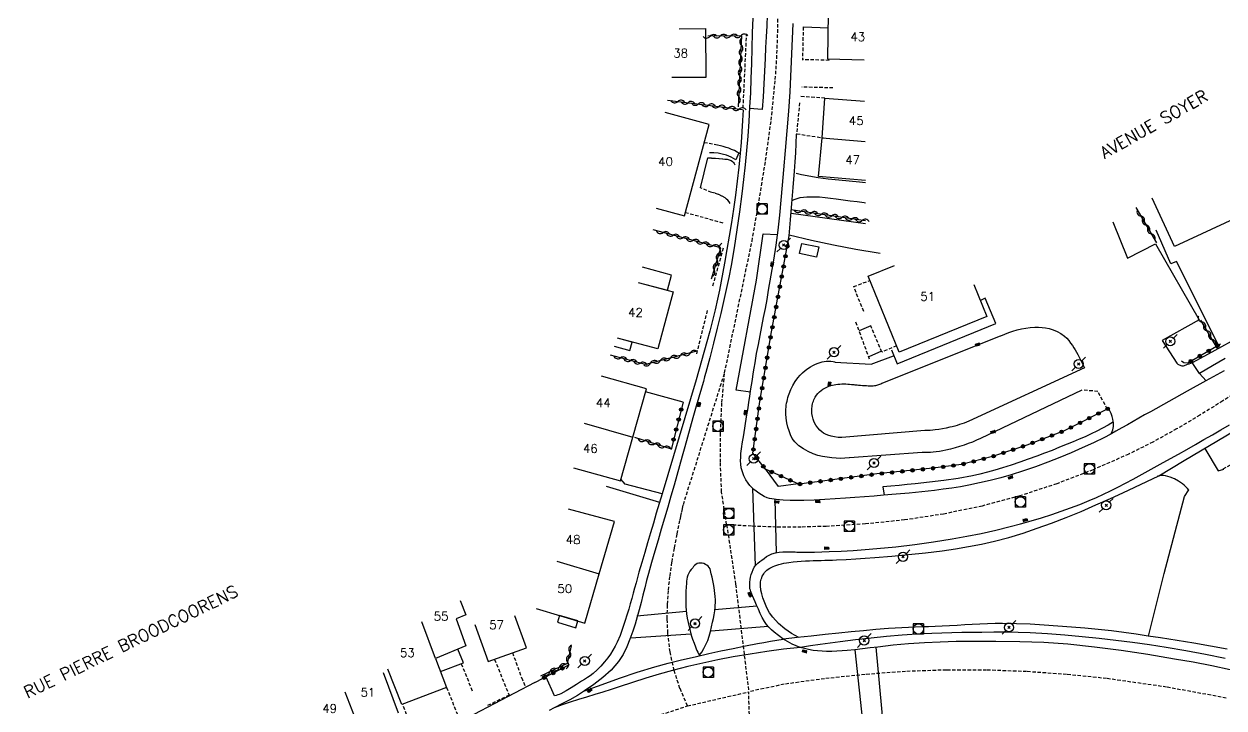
# Model space of a CAD drawing. Header units: millimetres. Extents: x 157999 to 159002, y 156999 to 158001.
# Drawn here: x 158180.8 to 158355.3, y 157453.1 to 157552.7 of the extents above; entities that cross this region are included whole.
import ezdxf
from ezdxf.enums import TextEntityAlignment as Align

# ---------------------------------------------------------------- set-up
doc = ezdxf.new("R2010")
doc.units = ezdxf.units.MM
doc.linetypes.add('DASHED', pattern=[0.75, 0.5, -0.25])
doc.layers.get('0').update_dxf_attribs({"linetype": 'CONTINUOUS'})
for name, color, linetype in [('W0001', 6, 'DASHED'), ('W0006', 2, 'CONTINUOUS'), ('W0008', 7, 'CONTINUOUS'), ('W0014', 7, 'CONTINUOUS'), ('W0015', 2, 'CONTINUOUS'), ('W0017', 7, 'CONTINUOUS'), ('W0020', 2, 'CONTINUOUS'), ('W0051', 7, 'CONTINUOUS'), ('W0101', 7, 'CONTINUOUS'), ('W0104', 1, 'CONTINUOUS'), ('W0105', 7, 'CONTINUOUS'), ('W0112', 1, 'DASHED'), ('W0310', 3, 'CONTINUOUS'), ('W0323', 7, 'CONTINUOUS'), ('W0333', 7, 'CONTINUOUS'), ('W0401', 7, 'CONTINUOUS'), ('W0420', 7, 'CONTINUOUS'), ('W0473', 7, 'CONTINUOUS'), ('W0989', 7, 'CONTINUOUS'), ('W0991', 7, 'CONTINUOUS'), ('W1102', 7, 'CONTINUOUS')]:
    doc.layers.add(name, color=color, linetype=linetype)
doc.styles.get("Standard").update_dxf_attribs({"font": 'romans.shx', "width": 0.85})

# ---------------------------------------------------------------- blocks, each defined once
blk = doc.blocks.new('T420')
for p, q in [((0.75, 0.75), (-0.75, 0.75)), ((-0.75, 0.75), (-0.75, -0.75)), ((0.75, 0.75), (0.75, -0.75)), ((0.75, -0.75), (-0.75, -0.75))]:
    blk.add_line(p, q)
blk.add_ellipse((0, 0), major_axis=(-0.53, 0.53), ratio=1, start_param=3.926991, end_param=10.210176)
blk = doc.blocks.new('T401')
for p, q in [((-0.3, 0.3), (0, 0.3)), ((-0.3, -0.25), (-0.3, 0.3)), ((-0.3, 0.15), (0, 0.15)), ((-0.3, 0), (0, 0)), ((0, 0.3), (0, -0.25)), ((-0.3, -0.15), (0, -0.15)), ((-0.3, -0.25), (-0.3, -0.3)), ((-0.3, -0.3), (0, -0.3)), ((0, -0.3), (0, -0.25))]:
    blk.add_line(p, q)
blk = doc.blocks.new('T473')
for p, q in [((-0.166667, 0.166667), (0.166667, -0.166667)), ((-0.166667, -0.166667), (0.166667, 0.166667)), ((0.500001, 0.500001), (1.000002, 1.000002)), ((-1.000002, -1.000002), (-0.500001, -0.500001))]:
    blk.add_line(p, q)
blk.add_ellipse((0, 0), major_axis=(0.471405, 0.471405), ratio=1, start_param=5.4977871438, end_param=11.780972451)
blk = doc.blocks.new('t310o')
at = {"color": 0, "linetype": 'Continuous'}
for centre, start, end in [((-0.5, 0.38), 216.8699, 323.1304), ((0.5, -0.37), 36.8699, 143.1303)]:
    blk.add_arc(centre, 0.625, start, end, dxfattribs=at)
blk = doc.blocks.new('t323o')
at = {"color": 0, "linetype": 'Continuous'}
for radius in [0.25, 0.15]:
    blk.add_circle((0, 0), radius, dxfattribs=at)

msp = doc.modelspace()

# ---------------------------------------------------------------- linework, layer by layer
at = {"layer": 'W0001'}
for points in [[(158282.69, 157501.92), (158286.68, 157521.1), (158287.7, 157526.95), (158288.65, 157532.82), (158289.47, 157538.71), (158290.07, 157544.63), (158290.23, 157546.9), (158290.34, 157549.17), (158290.42, 157551.44), (158290.46, 157553.72)], [(158276.21, 157480.52), (158276.33, 157481.08), (158276.45, 157481.64), (158276.57, 157482.2), (158276.69, 157482.76), (158282.69, 157501.92)], [(158282.99, 157479.83), (158282.25, 157484.6), (158282.08, 157488.93), (158282.09, 157493.27), (158282.3, 157497.6), (158282.69, 157501.92)], [(158358.46, 157499.96), (158355.16, 157497.85), (158351.83, 157495.77), (158348.45, 157493.76), (158345, 157491.85), (158341.47, 157490.1), (158336.29, 157487.82), (158331.01, 157485.79), (158325.63, 157484.02), (158320.16, 157482.55), (158314.55, 157481.38), (158308.88, 157480.52), (158303.18, 157479.94), (158297.47, 157479.59), (158293.85, 157479.49), (158290.22, 157479.49), (158286.6, 157479.61), (158282.99, 157479.83)], [(158277.29, 157453.45), (158276.2, 157455.99), (158275.35, 157458.62), (158274.76, 157461.32), (158274.43, 157464.07), (158274.35, 157466.15), (158274.38, 157468.23), (158274.52, 157470.31), (158274.75, 157472.38), (158275.05, 157474.43), (158275.41, 157476.47), (158275.8, 157478.5), (158276.21, 157480.52)], [(158282.99, 157479.83), (158284.29, 157471.16), (158286.2, 157455.51)], [(158355.66, 157454.6), (158346.99, 157456.19), (158338.26, 157457.44), (158332.45, 157458.03), (158326.63, 157458.45), (158320.79, 157458.67), (158314.95, 157458.68), (158309.03, 157458.47), (158303.12, 157458.03), (158297.23, 157457.41), (158291.36, 157456.61), (158286.2, 157455.51)], [(158277.29, 157453.45), (158286.2, 157455.51)], [(158302.71, 157394.75), (158300.68, 157398.05), (158298.76, 157401.42), (158296.98, 157404.86), (158295.37, 157408.39), (158293.07, 157414.47), (158291.19, 157420.67), (158289.65, 157426.97), (158288.35, 157433.31), (158287.44, 157438.82), (158286.78, 157444.36), (158286.36, 157449.93), (158286.2, 157455.51)], [(158264.16, 157449.15), (158277.29, 157453.45)]]:
    msp.add_lwpolyline(points, dxfattribs=at)
at = {"layer": 'W0006'}
for points in [[(158289.05, 157569.21), (158288.99, 157567.57), (158288.94, 157565.94), (158288.9, 157564.3), (158288.87, 157562.66), (158288.86, 157561.58), (158288.87, 157560.5), (158288.87, 157559.42), (158288.88, 157558.34), (158288.89, 157557.26), (158288.9, 157556.18), (158288.89, 157555.09), (158288.87, 157554.01), (158288.82, 157552.43), (158288.75, 157550.85), (158288.66, 157549.27), (158288.58, 157547.69), (158288.48, 157545.83), (158288.39, 157543.98), (158288.29, 157542.12), (158288.18, 157540.26)], [(158288.18, 157540.26), (158286.33, 157540.42)], [(158286.47, 157499.14), (158284.38, 157499.4), (158287.32, 157515.41), (158288.31, 157522.18), (158290.39, 157522.05)]]:
    msp.add_lwpolyline(points, dxfattribs=at)
at = {"layer": 'W0008'}
msp.add_lwpolyline([(158355.38, 157502.24), (158352.69, 157500.75), (158350, 157499.26), (158347.32, 157497.77), (158344.63, 157496.28), (158343.79, 157495.81), (158342.96, 157495.33), (158342.13, 157494.86), (158341.3, 157494.38), (158340.46, 157493.91), (158339.62, 157493.44), (158338.78, 157492.98), (158337.93, 157492.54), (158336.33, 157491.76), (158334.72, 157491), (158333.1, 157490.28), (158331.46, 157489.59), (158329.71, 157488.91), (158327.94, 157488.27), (158326.16, 157487.66), (158324.37, 157487.1), (158322.85, 157486.67), (158321.32, 157486.28), (158319.78, 157485.92), (158318.24, 157485.59), (158316.99, 157485.36), (158315.73, 157485.16), (158314.47, 157484.99), (158313.21, 157484.83), (158311.37, 157484.61), (158309.52, 157484.42), (158307.67, 157484.26), (158305.82, 157484.12)], dxfattribs=at)
at = {"layer": 'W0014'}
for points in [[(158286.78, 157553.61), (158286.72, 157551.4), (158286.67, 157549.18), (158286.61, 157546.97), (158286.53, 157544.76), (158286.44, 157542.67), (158286.33, 157540.58), (158286.2, 157538.49), (158286.05, 157536.4), (158285.87, 157534.29), (158285.67, 157532.19), (158285.45, 157530.08), (158285.2, 157527.98), (158284.86, 157525.36), (158284.49, 157522.75), (158284.08, 157520.14), (158283.63, 157517.54), (158283.29, 157515.79), (158282.92, 157514.05), (158282.53, 157512.31), (158282.12, 157510.58), (158281.61, 157508.42), (158281.09, 157506.27), (158280.54, 157504.13), (158279.98, 157501.99), (158279.79, 157501.33), (158279.61, 157500.68), (158279.42, 157500.02), (158279.22, 157499.37), (158279.03, 157498.72), (158278.83, 157498.06), (158278.64, 157497.41), (158278.45, 157496.76), (158278.06, 157495.36), (158277.67, 157493.97), (158277.28, 157492.57), (158276.9, 157491.17), (158276.51, 157489.78), (158276.12, 157488.38), (158275.73, 157486.98), (158275.34, 157485.59), (158274.88, 157483.98), (158274.42, 157482.38), (158273.95, 157480.77), (158273.48, 157479.17), (158273.01, 157477.56), (158272.55, 157475.96), (158272.08, 157474.35), (158271.63, 157472.75), (158271.34, 157471.69), (158271.07, 157470.63), (158270.81, 157469.57), (158270.55, 157468.51), (158270.28, 157467.45), (158269.99, 157466.4), (158269.67, 157465.35), (158269.32, 157464.32), (158268.9, 157463.19), (158268.47, 157462.06), (158267.94, 157460.95), (158267.28, 157459.93), (158266.2, 157458.68), (158264.97, 157457.58), (158263.66, 157456.58), (158262.33, 157455.64), (158261.27, 157454.95), (158260.16, 157454.33), (158259.03, 157453.74), (158257.91, 157453.16), (158257.17, 157452.77)], [(158285.24, 157491.58), (158285.47, 157492.89), (158285.68, 157494.2), (158285.9, 157495.51), (158286.11, 157496.82), (158286.24, 157497.65), (158286.36, 157498.47), (158286.48, 157499.29), (158286.61, 157500.12), (158286.73, 157500.94), (158286.85, 157501.77), (158286.99, 157502.59), (158287.12, 157503.41), (158287.35, 157504.73), (158287.6, 157506.05), (158287.85, 157507.36), (158288.11, 157508.68), (158288.37, 157509.99), (158288.62, 157511.31), (158288.86, 157512.62), (158289.1, 157513.94), (158289.47, 157516.13), (158289.83, 157518.32), (158290.17, 157520.51), (158290.47, 157522.71), (158290.72, 157524.9), (158290.94, 157527.08), (158291.13, 157529.27), (158291.32, 157531.46), (158291.57, 157534.3), (158291.81, 157537.15), (158292.03, 157540), (158292.22, 157542.85), (158292.34, 157545.05), (158292.44, 157547.25), (158292.53, 157549.46), (158292.62, 157551.66), (158292.67, 157552.79)], [(158285.37, 157540.21), (158285.3, 157538.64), (158285.21, 157537.06), (158285.09, 157535.48), (158284.96, 157533.91), (158284.76, 157531.87), (158284.52, 157529.83), (158284.27, 157527.79), (158283.99, 157525.76), (158283.69, 157523.79), (158283.37, 157521.83), (158283.03, 157519.87), (158282.68, 157517.91), (158282.45, 157516.59), (158282.21, 157515.27), (158281.95, 157513.95), (158281.68, 157512.63), (158281.32, 157511.08), (158280.94, 157509.54), (158280.53, 157508), (158280.12, 157506.46), (158278.55, 157500.91), (158276.91, 157495.39), (158275.25, 157489.87), (158273.6, 157484.34), (158273.18, 157482.91), (158272.76, 157481.49), (158272.33, 157480.06), (158271.91, 157478.63), (158271.49, 157477.2), (158271.07, 157475.77), (158270.65, 157474.34), (158270.23, 157472.91), (158270.02, 157472.14), (158269.81, 157471.38), (158269.6, 157470.61), (158269.39, 157469.84), (158269.18, 157469.08), (158268.96, 157468.31), (158268.74, 157467.55), (158268.5, 157466.79), (158268.18, 157465.76), (158267.85, 157464.74), (158267.49, 157463.72), (158267.06, 157462.73), (158266.77, 157462.14), (158266.45, 157461.57), (158266.1, 157461.01), (158265.72, 157460.47), (158265.23, 157459.85), (158264.71, 157459.26), (158264.16, 157458.69), (158263.57, 157458.16), (158263.16, 157457.85), (158262.74, 157457.58), (158262.31, 157457.31), (158261.88, 157457.05), (158261.13, 157456.57), (158260.39, 157456.09), (158259.63, 157455.63), (158258.85, 157455.22), (158258.63, 157455.13), (158258.41, 157455.05), (158258.19, 157454.98), (158257.96, 157454.92)], [(158292.09, 157521.85), (158292.3, 157524.2), (158292.49, 157526.56), (158292.68, 157528.92), (158292.85, 157531.27), (158292.94, 157532.62), (158293.03, 157533.97), (158293.1, 157535.32), (158293.17, 157536.68)], [(158356.37, 157506.51), (158353.55, 157504.95), (158350.72, 157503.4)], [(158355.52, 157504.03), (158353.64, 157502.93), (158351.78, 157501.83)], [(158356.25, 157458.71), (158353.56, 157459.27), (158350.86, 157459.8), (158348.15, 157460.28), (158344.28, 157460.92), (158340.4, 157461.51), (158336.52, 157462.02), (158332.61, 157462.42), (158329.13, 157462.66), (158325.64, 157462.79), (158322.16, 157462.85), (158318.67, 157462.85), (158316.36, 157462.82), (158314.06, 157462.75), (158311.76, 157462.64), (158309.46, 157462.49), (158308.34, 157462.4), (158307.22, 157462.28), (158306.1, 157462.16), (158304.99, 157462.02), (158303.87, 157461.89), (158302.75, 157461.76), (158301.64, 157461.64), (158300.52, 157461.54), (158299.77, 157461.47), (158299.02, 157461.41), (158298.27, 157461.37), (158297.52, 157461.37), (158296.87, 157461.4), (158296.21, 157461.45), (158295.56, 157461.53), (158294.91, 157461.65), (158294.3, 157461.8), (158293.69, 157461.98), (158293.1, 157462.19), (158292.52, 157462.45), (158291.83, 157462.82), (158291.16, 157463.23), (158290.53, 157463.69), (158289.92, 157464.18), (158289.53, 157464.53), (158289.15, 157464.91), (158288.8, 157465.3), (158288.48, 157465.73), (158288.14, 157466.3), (158287.86, 157466.91), (158287.6, 157467.52), (158287.34, 157468.13), (158287.14, 157468.58), (158286.94, 157469.03), (158286.75, 157469.49), (158286.58, 157469.95), (158286.51, 157470.13), (158286.44, 157470.32), (158286.38, 157470.51), (158286.35, 157470.7), (158286.35, 157471.08), (158286.37, 157471.46), (158286.41, 157471.84), (158286.48, 157472.21), (158286.57, 157472.58), (158286.69, 157472.94), (158286.83, 157473.3), (158287.01, 157473.64), (158287.23, 157473.95), (158287.51, 157474.21), (158287.81, 157474.45), (158288.1, 157474.67), (158288.45, 157474.93), (158288.8, 157475.19), (158289.17, 157475.41), (158289.57, 157475.59), (158290.1, 157475.74), (158290.64, 157475.82), (158291.18, 157475.87), (158291.72, 157475.9), (158291.97, 157475.9), (158292.22, 157475.9), (158292.46, 157475.89), (158292.71, 157475.88), (158292.96, 157475.86), (158293.21, 157475.84), (158293.45, 157475.83), (158293.7, 157475.83), (158294.75, 157475.83), (158295.79, 157475.85), (158296.84, 157475.88), (158297.88, 157475.92), (158299.63, 157476), (158301.37, 157476.09), (158303.12, 157476.21), (158304.86, 157476.35), (158307.6, 157476.63), (158310.34, 157476.95), (158313.08, 157477.32), (158315.8, 157477.75), (158317.92, 157478.14), (158320.03, 157478.57), (158322.13, 157479.05), (158324.22, 157479.57), (158325.75, 157479.97), (158327.27, 157480.4), (158328.78, 157480.85), (158330.29, 157481.33), (158331.66, 157481.79), (158333.03, 157482.28), (158334.38, 157482.79), (158335.72, 157483.33), (158336.78, 157483.79), (158337.82, 157484.28), (158338.85, 157484.78), (158339.88, 157485.29), (158342.11, 157486.45), (158344.32, 157487.65), (158346.51, 157488.87), (158348.71, 157490.09), (158349.95, 157490.79), (158351.19, 157491.5), (158352.42, 157492.21), (158353.65, 157492.93), (158354.89, 157493.65), (158356.12, 157494.36)], [(158339.28, 157494.78), (158338.48, 157494.32), (158337.67, 157493.87), (158336.85, 157493.45), (158336.02, 157493.04), (158335.16, 157492.64), (158334.28, 157492.26), (158333.41, 157491.9), (158332.53, 157491.54), (158331.43, 157491.09), (158330.33, 157490.65), (158329.23, 157490.22), (158328.11, 157489.8), (158326.87, 157489.35), (158325.62, 157488.91), (158324.36, 157488.49), (158323.1, 157488.1), (158322.02, 157487.77), (158320.93, 157487.46), (158319.84, 157487.18), (158318.74, 157486.93), (158316.67, 157486.56), (158314.6, 157486.27), (158312.51, 157486.03), (158310.43, 157485.79), (158309.25, 157485.66), (158308.07, 157485.54), (158306.89, 157485.44), (158305.71, 157485.35)], [(158345.88, 157486.96), (158349.54, 157489.18), (158353.21, 157491.37), (158356.9, 157493.54)], [(158305.82, 157484.12), (158304.44, 157483.99), (158303.05, 157483.88), (158301.66, 157483.77), (158300.28, 157483.68), (158298.76, 157483.58), (158297.25, 157483.48), (158295.73, 157483.4), (158294.22, 157483.36), (158293.22, 157483.36), (158292.21, 157483.36), (158291.21, 157483.4), (158290.21, 157483.49), (158289.88, 157483.53), (158289.55, 157483.58), (158289.22, 157483.65), (158288.9, 157483.75), (158288.47, 157483.94), (158288.05, 157484.17), (158287.65, 157484.43), (158287.27, 157484.71), (158286.95, 157484.96), (158286.65, 157485.23), (158286.36, 157485.52), (158286.11, 157485.85), (158285.78, 157486.37), (158285.51, 157486.92), (158285.29, 157487.5), (158285.12, 157488.09), (158285.04, 157488.62), (158285.02, 157489.14), (158285.04, 157489.67), (158285.07, 157490.18), (158285.09, 157490.53), (158285.13, 157490.88), (158285.18, 157491.23), (158285.24, 157491.58)], [(158293.47, 157463.42), (158292.42, 157463.99), (158291.43, 157464.68), (158290.53, 157465.47), (158289.71, 157466.35), (158289.24, 157467), (158288.85, 157467.71), (158288.52, 157468.44), (158288.26, 157469.2), (158288.09, 157469.75), (158287.96, 157470.32), (158287.89, 157470.91), (158287.92, 157471.5), (158287.96, 157471.71), (158288.02, 157471.92), (158288.09, 157472.12), (158288.18, 157472.32), (158288.28, 157472.51), (158288.39, 157472.69), (158288.51, 157472.87), (158288.64, 157473.04), (158288.83, 157473.21), (158289.03, 157473.36), (158289.25, 157473.49), (158289.47, 157473.6), (158289.74, 157473.73), (158290.02, 157473.85), (158290.31, 157473.94), (158290.59, 157474.03), (158290.95, 157474.13), (158291.32, 157474.22), (158291.68, 157474.29), (158292.05, 157474.35), (158292.65, 157474.43), (158293.25, 157474.48), (158293.85, 157474.53), (158294.45, 157474.57), (158295.02, 157474.59), (158295.59, 157474.61), (158296.15, 157474.63), (158296.72, 157474.64), (158297.28, 157474.65), (158297.85, 157474.66), (158298.41, 157474.68), (158298.98, 157474.7), (158300.37, 157474.77), (158301.77, 157474.85), (158303.16, 157474.94), (158304.55, 157475.05), (158307, 157475.25), (158309.46, 157475.47), (158311.91, 157475.72), (158314.35, 157476.04), (158316.26, 157476.32), (158318.16, 157476.64), (158320.05, 157477), (158321.93, 157477.43), (158324.03, 157477.99), (158326.11, 157478.62), (158328.17, 157479.31), (158330.22, 157480.04), (158332.4, 157480.88), (158334.56, 157481.77), (158336.7, 157482.71), (158338.84, 157483.65), (158340.61, 157484.45), (158342.37, 157485.27), (158344.13, 157486.11), (158345.88, 157486.96)], [(158293.41, 157485.77), (158290.51, 157485.39), (158288.62, 157487.94)], [(158305.71, 157485.35), (158305.9, 157484.12)], [(158355.49, 157460.36), (158352.64, 157460.93), (158349.77, 157461.47), (158346.9, 157461.96), (158344.48, 157462.33), (158342.05, 157462.67), (158339.62, 157462.97), (158337.19, 157463.25), (158334.69, 157463.5), (158332.18, 157463.73), (158329.67, 157463.93), (158327.16, 157464.07), (158325.39, 157464.14), (158323.62, 157464.17), (158321.86, 157464.17), (158320.09, 157464.16), (158317.19, 157464.12), (158314.3, 157464.05), (158311.4, 157463.94), (158308.51, 157463.76), (158306.25, 157463.57), (158304, 157463.32), (158301.75, 157463.05), (158299.5, 157462.76), (158298.05, 157462.58), (158296.61, 157462.38), (158295.17, 157462.18), (158293.72, 157461.96)], [(158255.09, 157456.87), (158252.14, 157455.3), (158249.19, 157453.74), (158246.23, 157452.19)], [(158257.96, 157454.92), (158256.72, 157457.64)]]:
    msp.add_lwpolyline(points, dxfattribs=at)
at = {"layer": 'W0015'}
for points in [[(158279, 157460.77), (158279.36, 157461.29), (158279.69, 157461.83), (158279.98, 157462.38), (158280.24, 157462.96), (158280.47, 157463.61), (158280.66, 157464.27), (158280.81, 157464.95), (158280.95, 157465.62), (158281.07, 157466.17), (158281.16, 157466.73), (158281.25, 157467.29), (158281.31, 157467.85), (158281.32, 157467.98), (158281.33, 157468.11), (158281.34, 157468.24), (158281.35, 157468.38), (158281.35, 157468.51), (158281.35, 157468.64), (158281.35, 157468.78), (158281.35, 157468.91), (158281.32, 157469.36), (158281.28, 157469.8), (158281.22, 157470.25), (158281.16, 157470.69), (158281.08, 157471.2), (158280.98, 157471.7), (158280.88, 157472.2), (158280.75, 157472.7), (158280.7, 157472.92), (158280.65, 157473.16), (158280.57, 157473.39), (158280.45, 157473.6), (158280.29, 157473.78), (158280.11, 157473.94), (158279.91, 157474.06), (158279.68, 157474.16), (158279.44, 157474.22), (158279.19, 157474.25), (158278.94, 157474.24), (158278.69, 157474.17), (158278.5, 157474.06), (158278.33, 157473.9), (158278.19, 157473.73), (158278.06, 157473.56), (158277.85, 157473.31), (158277.65, 157473.06), (158277.47, 157472.78), (158277.33, 157472.49), (158277.24, 157472.21), (158277.19, 157471.91), (158277.16, 157471.62), (158277.14, 157471.33), (158277.09, 157470.74), (158277.05, 157470.15), (158277.03, 157469.56), (158277.03, 157468.98), (158277.04, 157468.45), (158277.07, 157467.92), (158277.11, 157467.39), (158277.17, 157466.87), (158277.26, 157466.23), (158277.38, 157465.61), (158277.52, 157464.98), (158277.67, 157464.36), (158277.85, 157463.77), (158278.04, 157463.19), (158278.25, 157462.61), (158278.47, 157462.03), (158278.57, 157461.78), (158278.67, 157461.52), (158278.78, 157461.27), (158278.89, 157461.02)], [(158278.89, 157461.02), (158279.14, 157461.04)]]:
    msp.add_lwpolyline(points, dxfattribs=at)
at = {"layer": 'W0017'}
for points in [[(158294.15, 157552.31), (158297.82, 157552.16)], [(158303.18, 157529.58), (158302.3, 157529.68), (158300.79, 157529.82), (158299.29, 157529.95), (158297.78, 157530.1), (158296.28, 157530.3), (158295.48, 157530.44), (158294.69, 157530.59), (158293.9, 157530.77), (158293.12, 157530.96)], [(158292.52, 157527), (158292.8, 157527.14), (158293.09, 157527.27), (158293.39, 157527.37), (158293.69, 157527.44), (158294.18, 157527.52), (158294.67, 157527.56), (158295.17, 157527.57), (158295.66, 157527.57), (158296.48, 157527.53), (158297.3, 157527.45), (158298.11, 157527.35), (158298.92, 157527.25), (158299.94, 157527.13), (158300.96, 157526.99), (158301.98, 157526.85), (158303, 157526.71), (158303.19, 157526.69)], [(158292.37, 157525.19), (158303.21, 157523.66)], [(158339.19, 157523.9), (158341.29, 157518.64), (158345.36, 157520.7), (158351.74, 157509.66), (158346.36, 157506.62)], [(158305.33, 157519.29), (158305.02, 157519.34), (158301.77, 157519.89), (158298.53, 157520.51), (158295.31, 157521.2), (158292.1, 157521.95)], [(158354.54, 157505.95), (158348.43, 157518.14), (158347.58, 157517.79), (158345.45, 157522.71)], [(158322.88, 157507.33), (158323.45, 157507.58), (158324.03, 157507.8), (158324.63, 157508), (158325.23, 157508.17), (158325.86, 157508.32), (158326.5, 157508.45), (158327.15, 157508.54), (158327.81, 157508.58), (158328.34, 157508.58), (158328.87, 157508.55), (158329.39, 157508.48), (158329.91, 157508.37), (158330.5, 157508.18), (158331.07, 157507.94), (158331.62, 157507.64), (158332.13, 157507.29), (158332.47, 157506.98), (158332.76, 157506.63), (158333.03, 157506.27), (158333.29, 157505.9), (158333.5, 157505.59), (158333.7, 157505.27), (158333.89, 157504.94), (158334.07, 157504.61), (158334.33, 157504.13), (158334.57, 157503.65), (158334.81, 157503.16), (158335.03, 157502.67)], [(158305.7, 157500.49), (158322.83, 157507.32)], [(158346.36, 157506.62), (158348.46, 157503.35)], [(158298.75, 157503.49), (158303.99, 157503.19), (158307.25, 157504.42)], [(158300.82, 157489.54), (158300.19, 157489.49), (158299.55, 157489.48), (158298.92, 157489.51), (158298.29, 157489.56), (158297.6, 157489.65), (158296.92, 157489.76), (158296.24, 157489.92), (158295.59, 157490.15), (158294.86, 157490.48), (158294.15, 157490.87), (158293.48, 157491.33), (158292.89, 157491.9), (158292.54, 157492.38), (158292.27, 157492.91), (158292.06, 157493.47), (158291.89, 157494.03), (158291.74, 157494.67), (158291.64, 157495.32), (158291.6, 157495.98), (158291.61, 157496.64), (158291.63, 157496.93), (158291.66, 157497.21), (158291.71, 157497.5), (158291.77, 157497.79), (158291.84, 157498.07), (158291.91, 157498.35), (158292, 157498.62), (158292.1, 157498.89), (158292.34, 157499.5), (158292.63, 157500.09), (158292.95, 157500.66), (158293.33, 157501.19), (158293.66, 157501.58), (158294.03, 157501.93), (158294.41, 157502.25), (158294.82, 157502.56), (158295.17, 157502.79), (158295.54, 157503.01), (158295.92, 157503.19), (158296.32, 157503.36), (158296.6, 157503.46), (158296.89, 157503.53), (158297.18, 157503.59), (158297.48, 157503.63), (158297.81, 157503.64), (158298.14, 157503.62), (158298.47, 157503.58), (158298.79, 157503.52)], [(158335.03, 157502.67), (158318.23, 157494.92)], [(158348.46, 157503.35), (158348.54, 157503.27), (158348.63, 157503.2), (158348.72, 157503.14), (158348.82, 157503.09), (158348.94, 157503.04), (158349.06, 157503), (158349.18, 157502.97), (158349.31, 157502.96), (158349.45, 157502.97), (158349.58, 157503.01), (158349.71, 157503.05), (158349.83, 157503.1), (158350.05, 157503.17), (158350.27, 157503.25), (158350.49, 157503.34), (158350.71, 157503.43)], [(158352.73, 157500.77), (158351.78, 157501.83), (158350.71, 157503.43)], [(158299.7, 157492.52), (158299.19, 157492.54), (158298.69, 157492.6), (158298.19, 157492.71), (158297.7, 157492.87), (158297.39, 157493), (158297.1, 157493.16), (158296.82, 157493.35), (158296.56, 157493.57), (158296.24, 157493.93), (158295.97, 157494.33), (158295.74, 157494.76), (158295.56, 157495.21), (158295.46, 157495.6), (158295.39, 157495.99), (158295.37, 157496.39), (158295.39, 157496.79), (158295.41, 157497), (158295.45, 157497.2), (158295.49, 157497.41), (158295.55, 157497.61), (158295.62, 157497.81), (158295.69, 157498), (158295.78, 157498.2), (158295.88, 157498.38), (158296.06, 157498.66), (158296.26, 157498.92), (158296.49, 157499.15), (158296.74, 157499.37), (158297, 157499.56), (158297.28, 157499.72), (158297.57, 157499.86), (158297.86, 157499.98), (158298.11, 157500.07), (158298.37, 157500.13), (158298.63, 157500.18), (158298.88, 157500.22), (158299.17, 157500.26), (158299.45, 157500.3), (158299.74, 157500.32), (158300.03, 157500.33), (158300.31, 157500.32), (158300.6, 157500.3), (158300.88, 157500.28), (158301.16, 157500.25), (158301.33, 157500.24), (158301.49, 157500.23), (158301.66, 157500.21), (158301.82, 157500.19), (158301.98, 157500.18), (158302.15, 157500.16), (158302.31, 157500.15), (158302.48, 157500.14), (158302.76, 157500.11), (158303.03, 157500.09), (158303.31, 157500.07), (158303.59, 157500.05), (158303.82, 157500.05), (158304.05, 157500.05), (158304.28, 157500.06), (158304.51, 157500.08), (158304.67, 157500.11), (158304.83, 157500.14), (158304.99, 157500.18), (158305.14, 157500.23), (158305.29, 157500.28), (158305.43, 157500.35), (158305.57, 157500.41), (158305.7, 157500.49)], [(158276.68, 157497.67), (158271.2, 157499.17)], [(158334.68, 157499.42), (158319.93, 157492.38)], [(158338.98, 157493.13), (158339.07, 157493.37), (158339.15, 157493.62), (158339.2, 157493.87), (158339.24, 157494.13), (158339.26, 157494.39), (158339.25, 157494.66), (158339.23, 157494.92), (158339.18, 157495.18), (158339.07, 157495.6), (158338.92, 157496), (158338.74, 157496.39), (158338.52, 157496.76)], [(158311.84, 157493.54), (158299.75, 157492.52)], [(158318.23, 157494.92), (158317.9, 157494.77), (158317.55, 157494.63), (158317.21, 157494.51), (158316.86, 157494.39), (158316.51, 157494.28), (158316.16, 157494.18), (158315.81, 157494.09), (158315.45, 157494.01), (158314.93, 157493.9), (158314.4, 157493.79), (158313.87, 157493.69), (158313.33, 157493.62), (158312.96, 157493.58), (158312.59, 157493.55), (158312.22, 157493.54), (158311.84, 157493.54)], [(158319.93, 157492.38), (158319.34, 157492.11), (158318.74, 157491.86), (158318.13, 157491.63), (158317.52, 157491.41), (158316.87, 157491.2), (158316.21, 157491), (158315.55, 157490.83), (158314.89, 157490.67), (158314.42, 157490.58), (158313.96, 157490.5), (158313.49, 157490.44), (158313.02, 157490.39), (158312.62, 157490.36), (158312.22, 157490.34), (158311.83, 157490.34), (158311.43, 157490.35)], [(158311.43, 157490.35), (158300.87, 157489.54)], [(158352.54, 157490.92), (158354.48, 157487.66), (158355.32, 157487.91)], [(158273.59, 157484.31), (158268.23, 157485.71), (158267.61, 157486.45)], [(158350.22, 157484.86), (158350.02, 157485.12), (158349.8, 157485.36), (158349.56, 157485.58), (158349.3, 157485.78), (158348.73, 157486.16), (158348.13, 157486.5), (158347.49, 157486.77), (158346.82, 157486.95), (158346.53, 157486.98), (158346.24, 157486.98), (158345.96, 157486.94), (158345.68, 157486.87)], [(158265.44, 157485.42), (158273.24, 157483.11)], [(158344.36, 157463.63), (158346.61, 157472.75), (158349.58, 157483.95), (158350.24, 157484.91)]]:
    msp.add_lwpolyline(points, dxfattribs=at)
at = {"layer": 'W0020'}
for points in [[(158287.18, 157473.86), (158286.8, 157485.1)], [(158289.99, 157483.51), (158290.17, 157475.76)], [(158281.27, 157467.51), (158287.38, 157468.04)], [(158277.13, 157467.18), (158269.92, 157466.53)], [(158269.06, 157463.36), (158277.8, 157463.95)], [(158289.02, 157464.99), (158280.72, 157464.32)], [(158305.8, 157450.45), (158304.72, 157462)], [(158301.63, 157461.64), (158302.88, 157449.9)]]:
    msp.add_lwpolyline(points, dxfattribs=at)
at = {"layer": 'W0051'}
for points in [[(158355.8, 157461.71), (158353.38, 157462.15), (158350.96, 157462.57), (158348.54, 157462.98), (158346.12, 157463.36), (158344.33, 157463.63), (158342.54, 157463.89), (158340.75, 157464.14), (158338.95, 157464.36), (158337.01, 157464.57), (158335.07, 157464.76), (158333.13, 157464.93), (158331.18, 157465.07), (158329.17, 157465.21), (158327.16, 157465.33), (158325.15, 157465.42), (158323.13, 157465.46), (158322.03, 157465.45), (158320.92, 157465.41), (158319.82, 157465.37), (158318.72, 157465.3), (158317.62, 157465.24), (158316.52, 157465.17), (158315.42, 157465.11), (158314.32, 157465.05), (158313.34, 157465.01), (158312.37, 157464.97), (158311.39, 157464.94), (158310.41, 157464.9), (158309.44, 157464.86), (158308.46, 157464.82), (158307.49, 157464.77), (158306.51, 157464.71), (158304.71, 157464.57), (158302.91, 157464.4), (158301.12, 157464.22), (158299.32, 157464.04), (158297.3, 157463.83), (158295.28, 157463.62), (158293.26, 157463.4), (158291.24, 157463.18)], [(158262.33, 157455.64), (158264.86, 157456.58), (158267.39, 157457.5), (158269.95, 157458.36), (158272.52, 157459.15), (158274.48, 157459.68), (158276.44, 157460.16), (158278.41, 157460.61), (158280.38, 157461.06), (158282.15, 157461.45), (158283.93, 157461.82), (158285.71, 157462.18), (158287.48, 157462.53), (158288.42, 157462.7), (158289.35, 157462.87), (158290.28, 157463.04), (158291.22, 157463.19)], [(158293.73, 157461.96), (158291.27, 157461.69), (158288.83, 157461.36), (158286.39, 157460.99), (158283.95, 157460.58), (158281.73, 157460.15), (158279.52, 157459.68), (158277.32, 157459.17), (158275.13, 157458.61), (158273.17, 157458.07), (158271.23, 157457.48), (158269.29, 157456.86), (158267.37, 157456.22), (158266.19, 157455.84), (158265, 157455.47), (158263.81, 157455.11), (158262.62, 157454.75), (158261.43, 157454.39), (158260.25, 157454.01), (158259.07, 157453.6), (158257.91, 157453.16)]]:
    msp.add_lwpolyline(points, dxfattribs=at)
at = {"layer": 'W0101'}
for points in [[(158297.78, 157554.3), (158297.68, 157547.63)], [(158276.07, 157552.01), (158279.93, 157552.03), (158279.97, 157544.92), (158275.02, 157544.9)], [(158297.68, 157547.63), (158302.98, 157547.47)], [(158296.88, 157536.14), (158297.29, 157541.91), (158303.06, 157541.47)], [(158272.76, 157525.91), (158276.88, 157524.8), (158280.45, 157538.09), (158274.05, 157539.81)], [(158296.36, 157530.5), (158296.88, 157536.14)], [(158378.58, 157534.26), (158362.12, 157526.71), (158360.91, 157523.29), (158357.46, 157524.64), (158348.15, 157520.33), (158344.9, 157527.36)], [(158303.17, 157529.93), (158296.36, 157530.5)], [(158303.59, 157515.99), (158307.41, 157517.55)], [(158270.13, 157515.09), (158275.2, 157513.74)], [(158318.96, 157514.79), (158320.86, 157510.12), (158308.09, 157504.92), (158303.59, 157515.99)], [(158275.2, 157513.74), (158273, 157505.41), (158267.13, 157506.96)], [(158269.33, 157492.55), (158271.32, 157499.6), (158264.8, 157501.44)], [(158267.54, 157486.19), (158269.33, 157492.55)], [(158260.71, 157488.12), (158267.54, 157486.19)], [(158264.45, 157472.68), (158266.67, 157480.29), (158259.97, 157482.09)], [(158262.37, 157465.52), (158264.45, 157472.68)], [(158244.22, 157468.82), (158245.07, 157466.7), (158243.65, 157466.12), (158245.05, 157462.19), (158240.66, 157460.34)], [(158255.26, 157467.64), (158262.37, 157465.52)], [(158253.86, 157461.89), (158252.19, 157466.55)], [(158246.37, 157465.3), (158248.31, 157459.9), (158253.86, 157461.89)], [(158240.66, 157460.34), (158242.26, 157456.14)], [(158242.26, 157456.14), (158235.75, 157453.64), (158233.72, 157458.78)], [(158233.03, 157458.34), (158235.22, 157452.47)]]:
    msp.add_lwpolyline(points, dxfattribs=at)
at = {"layer": 'W0104'}
msp.add_lwpolyline([(158293.91, 157520.77), (158296.38, 157520.25), (158296.07, 157518.77), (158293.6, 157519.29)], close=True, dxfattribs=at)
for points in [[(158270.13, 157515.09), (158274.39, 157513.96), (158274.98, 157516.17), (158270.75, 157517.29)], [(158306.98, 157505.26), (158307.78, 157503.26), (158322.14, 157509.12), (158320.6, 157512.78), (158319.9, 157512.47)], [(158266.64, 157505.79), (158268.93, 157505.18), (158269.25, 157506.4)], [(158269.25, 157506.4), (158267.13, 157506.96)], [(158241.38, 157458.46), (158244.69, 157459.72), (158243.89, 157461.7)]]:
    msp.add_lwpolyline(points, dxfattribs=at)
at = {"layer": 'W0105'}
for points in [[(158284.32, 157532.93), (158283.99, 157533.14), (158283.66, 157533.32), (158283.31, 157533.48), (158282.95, 157533.6), (158282.35, 157533.76), (158281.74, 157533.88), (158281.13, 157533.95), (158280.51, 157533.97)], [(158284.75, 157533.95), (158284.32, 157532.93)], [(158303.96, 157508.75), (158302.25, 157508.05)], [(158305.53, 157505.08), (158303.66, 157504.27)]]:
    msp.add_lwpolyline(points, dxfattribs=at)
msp.add_lwpolyline([(158261.36, 157465.82), (158258.66, 157466.63), (158258.37, 157465.64), (158261.07, 157464.84)], close=True, dxfattribs=at)
at = {"layer": 'W0112'}
for points in [[(158285.39, 157540.45), (158285.9, 157551.29)], [(158294.13, 157552.27), (158294.02, 157547.42)], [(158297.92, 157547.41), (158294.02, 157547.52)], [(158298.46, 157543.4), (158293.94, 157543.52)], [(158293.6, 157541.24), (158293.15, 157536.64)], [(158297.29, 157541.91), (158293.64, 157542.16)], [(158281.68, 157535.08), (158279.74, 157535.42)], [(158293.17, 157536.73), (158297.08, 157536.12)], [(158284.92, 157533.87), (158284.53, 157534.07), (158284.12, 157534.27), (158283.71, 157534.44), (158283.3, 157534.61), (158282.9, 157534.75), (158282.5, 157534.87), (158282.09, 157534.98), (158281.68, 157535.08)], [(158280.27, 157533.22), (158280.81, 157533.2), (158281.36, 157533.17), (158281.9, 157533.13), (158282.44, 157533.07), (158282.74, 157533.04), (158283.05, 157533.01), (158283.36, 157532.95), (158283.65, 157532.83), (158283.82, 157532.71), (158283.97, 157532.56), (158284.1, 157532.38), (158284.19, 157532.19)], [(158280.8, 157528.18), (158279.18, 157528.86)], [(158283.51, 157526.6), (158283.35, 157526.83), (158283.17, 157527.04), (158282.97, 157527.22), (158282.75, 157527.39), (158282.3, 157527.66), (158281.82, 157527.89), (158281.32, 157528.06), (158280.8, 157528.18)], [(158282.49, 157523.73), (158277, 157525.23)], [(158281, 157514.58), (158282.55, 157520.21)], [(158302.93, 157510.86), (158301.47, 157514.48), (158303.84, 157515.38)], [(158278.65, 157504.7), (158280.2, 157511)], [(158303.79, 157503.91), (158301.73, 157509.46)], [(158307.72, 157505.84), (158305.58, 157504.95), (158303.96, 157508.75)], [(158338.39, 157496.62), (158336.99, 157499.23), (158334.82, 157499.4)], [(158355.2, 157487.95), (158361.01, 157491.2)], [(158253.7, 157456.4), (158253.33, 157457.18), (158251.87, 157461.18)], [(158244.37, 157459.6), (158246.08, 157455.44)], [(158249.23, 157460.23), (158251.33, 157455.03)], [(158242.26, 157456.14), (158244.29, 157451.01)], [(158248.26, 157453.55), (158251.33, 157455.03)], [(158237.7, 157448.67), (158235.88, 157453.69)]]:
    msp.add_lwpolyline(points, dxfattribs=at)
at = {"layer": 'W0310'}
for points in [[(158284.69, 157540.63), (158285.19, 157550.99), (158280.27, 157550.91)], [(158274.4, 157541.61), (158285.28, 157540.25)], [(158303.2, 157524.04), (158292.34, 157525.68)], [(158342.49, 157526.01), (158345.51, 157520.86)], [(158280.78, 157515.63), (158282.12, 157520.14), (158272.29, 157522.73)], [(158354.41, 157505.46), (158351.99, 157509.59)], [(158278.67, 157505.07), (158271.18, 157503.15), (158266.09, 157504.5)], [(158274.98, 157490.81), (158269.62, 157492.51)], [(158260.38, 157462.2), (158259.79, 157459.64), (158255.93, 157457.77)]]:
    msp.add_lwpolyline(points, dxfattribs=at)
at = {"layer": 'W0323'}
for points in [[(158338.52, 157496.74), (158332.11, 157493.5), (158326.68, 157491.42), (158321.68, 157489.76), (158317.14, 157488.59), (158312.99, 157488.04), (158304.86, 157487.21), (158297.25, 157486.22), (158293.51, 157485.73), (158288.66, 157487.89), (158286.81, 157490.25), (158287.77, 157497.41), (158289.43, 157507.39), (158292.09, 157521.85)], [(158349.15, 157503.66), (158349.5, 157503.45), (158350.06, 157503.37), (158354.81, 157506.13)], [(158276.65, 157497.67), (158274.91, 157490.77)], [(158255.09, 157456.88), (158260.13, 157459.46)]]:
    msp.add_lwpolyline(points, dxfattribs=at)
at = {"layer": 'W0333'}
msp.add_lwpolyline([(158279.18, 157528.86), (158280.27, 157533.22)], dxfattribs=at)
at = {"layer": 'W1102'}
for points in [[(158296.88, 157536.13), (158303.13, 157535.6)], [(158262.24, 157494.63), (158269.33, 157492.55)], [(158258.29, 157474.5), (158264.45, 157472.68)], [(158240.66, 157460.34), (158238.64, 157465.68)], [(158229.52, 157450.22), (158227.5, 157455.45)]]:
    msp.add_lwpolyline(points, dxfattribs=at)

# ---------------------------------------------------------------- block references
at = {"layer": 'W0310'}
for p, rotation in [((158280.56, 157550.91), 180.9664834637861), ((158282.06, 157550.94), 180.9664834637861), ((158283.56, 157550.96), 180.9664834637861), ((158285.06, 157550.99), 180.9664834637861), ((158285.13, 157549.62), 87.20877818724911), ((158284.98, 157546.62), 87.20877818724911), ((158285.05, 157548.12), 87.20877818724911), ((158284.91, 157545.13), 87.20877818724911), ((158284.84, 157543.63), 87.20877818724911), ((158284.76, 157542.13), 87.20877818724911), ((158275.88, 157541.43), 352.8591754852202), ((158277.37, 157541.24), 352.8591754852202), ((158278.86, 157541.05), 352.8591754852202), ((158280.35, 157540.87), 352.8591754852202), ((158281.84, 157540.68), 352.8591754852202), ((158283.33, 157540.49), 352.8591754852202), ((158284.82, 157540.31), 352.8591754852202), ((158293.82, 157525.46), 171.4189372714244), ((158295.31, 157525.23), 171.4189372714244), ((158296.79, 157525.01), 171.4189372714244), ((158298.27, 157524.79), 171.4189372714244), ((158299.76, 157524.56), 171.4189372714244), ((158343.23, 157524.75), 300.4280488879988), ((158301.24, 157524.34), 171.4189372714244), ((158302.72, 157524.11), 171.4189372714244), ((158343.99, 157523.45), 300.4280488879988), ((158344.75, 157522.16), 300.4280488879988), ((158273.74, 157522.35), 165.2388192802514), ((158275.19, 157521.97), 165.2388192802514), ((158276.64, 157521.59), 165.2388192802514), ((158278.09, 157521.21), 165.2388192802514), ((158279.54, 157520.82), 165.2388192802514), ((158280.99, 157520.44), 165.2388192802514), ((158282.03, 157519.83), 73.41613501214533), ((158281.17, 157516.95), 73.41613501214533), ((158281.6, 157518.39), 73.41613501214533), ((158352.13, 157509.34), 120.4442999811926), ((158352.89, 157508.05), 120.4442999811926), ((158353.65, 157506.75), 120.4442999811926), ((158267.54, 157504.12), 165.2194076190489), ((158268.99, 157503.73), 165.2194076190489), ((158273.34, 157503.71), 194.3471616787251), ((158274.8, 157504.08), 194.3471616787251), ((158276.25, 157504.45), 194.3471616787251), ((158277.7, 157504.82), 194.3471616787251), ((158270.44, 157503.35), 165.2194076190489), ((158271.89, 157503.34), 194.3471616787251), ((158271.05, 157492.05), 162.4739201344747), ((158272.48, 157491.6), 162.4739201344747), ((158273.91, 157491.15), 162.4739201344747), ((158260.17, 157461.31), 257.0708603289137), ((158259.84, 157459.85), 257.0708603289137), ((158257.28, 157458.43), 205.8656278448016), ((158258.63, 157459.08), 205.8656278448016)]:
    msp.add_blockref('t310o', p, dxfattribs=dict(at, rotation=rotation))
at = {"layer": 'W0323'}
for p, rotation in [((158291.82, 157520.37), 79.5776571481411), ((158291.55, 157518.9), 79.5776571481411), ((158291.01, 157515.95), 79.5776571481411), ((158291.28, 157517.42), 79.5776571481411), ((158290.73, 157514.47), 79.5776571481411), ((158290.46, 157513), 79.5776571481411), ((158290.19, 157511.52), 79.5776571481411), ((158289.92, 157510.05), 79.5776571481411), ((158289.38, 157507.1), 80.548845471236), ((158289.65, 157508.57), 79.5776571481411), ((158289.14, 157505.62), 80.548845471236), ((158354.4, 157505.89), 30.1701676099879), ((158288.89, 157504.14), 80.548845471236), ((158350.51, 157503.63), 30.1701676099879), ((158351.81, 157504.38), 30.1701676099879), ((158353.11, 157505.14), 30.1701676099879), ((158288.64, 157502.66), 80.548845471236), ((158288.4, 157501.18), 80.548845471236), ((158288.15, 157499.7), 80.548845471236), ((158287.68, 157496.74), 82.35767652757302), ((158287.9, 157498.22), 80.548845471236), ((158338.42, 157496.69), 206.8540609404236), ((158276.01, 157495.13), 255.819307135021), ((158276.38, 157496.58), 255.819307135021), ((158287.48, 157495.25), 82.35767652757302), ((158335.74, 157495.33), 206.8540609404236), ((158337.08, 157496.01), 206.8540609404236), ((158275.64, 157493.67), 255.819307135021), ((158287.28, 157493.76), 82.35767652757302), ((158331.71, 157493.34), 200.9088075333588), ((158333.07, 157493.98), 206.8540609404236), ((158334.4, 157494.66), 206.8540609404236), ((158275.27, 157492.22), 255.819307135021), ((158287.08, 157492.28), 82.35767652757302), ((158327.5, 157491.74), 200.9088075333588), ((158328.91, 157492.27), 200.9088075333588), ((158330.31, 157492.81), 200.9088075333588), ((158286.88, 157490.79), 82.35767652757302), ((158321.83, 157489.8), 198.4349488227217), ((158323.25, 157490.28), 198.4349488227217), ((158324.67, 157490.75), 198.4349488227217), ((158326.09, 157491.23), 198.4349488227217), ((158287.4, 157489.5), 128.1819313762103), ((158288.33, 157488.32), 128.1819313762103), ((158313.02, 157488.04), 187.4944318309828), ((158314.5, 157488.24), 187.4944318309828), ((158315.99, 157488.43), 187.4944318309828), ((158317.47, 157488.67), 194.4630418563151), ((158318.92, 157489.04), 194.4630418563151), ((158320.38, 157489.42), 194.4630418563151), ((158289.54, 157487.5), 155.9026925171767), ((158290.9, 157486.89), 155.9026925171767), ((158292.27, 157486.28), 155.9026925171767), ((158298.12, 157486.33), 187.4352709119137), ((158299.6, 157486.52), 187.4352709119137), ((158301.09, 157486.72), 187.4352709119137), ((158302.58, 157486.91), 187.4352709119137), ((158304.07, 157487.11), 187.4352709119137), ((158305.56, 157487.28), 185.8195044162936), ((158307.05, 157487.43), 185.8195044162936), ((158308.54, 157487.59), 185.8195044162936), ((158310.03, 157487.74), 185.8195044162936), ((158311.53, 157487.89), 185.8195044162936), ((158293.66, 157485.75), 187.4784574145675), ((158295.14, 157485.94), 187.4784574145675), ((158296.63, 157486.14), 187.4784574145675), ((158257.76, 157458.24), 27.14437101722162), ((158259.1, 157458.93), 27.14437101722162), ((158256.43, 157457.56), 27.14437101722162)]:
    msp.add_blockref('t323o', p, dxfattribs=dict(at, rotation=rotation))
at = {"layer": 'W0401'}
for p, rotation in [((158289.74, 157517.72), 350.7047340868271), ((158319.45, 157506.18), 108.6987623206884), ((158298.1, 157500.29), 351.0183712508722), ((158278.82, 157497.34), 163.7791426557205), ((158285.86, 157496.14), 350.8798866041293), ((158321.73, 157493.47), 107.1250320944042), ((158324.26, 157486.85), 106.4506465365138), ((158290.32, 157483.29), 83.94703103277601), ((158296.26, 157483.36), 92.73666487188198), ((158326.45, 157480.37), 285.6931630759482), ((158297.54, 157476.27), 272.3084648312027), ((158286.52, 157469.74), 20.56170074252044), ((158294.37, 157461.55), 75.78143059699904), ((158263, 157455.83), 125.3161481184659)]:
    msp.add_blockref('T401', p, dxfattribs=dict(at, rotation=rotation))
at = {"layer": 'W0420'}
for p in [(158288.15, 157525.77), (158281.71, 157494.16), (158335.76, 157487.94), (158325.72, 157483.14), (158283.29, 157481.46), (158283.27, 157479.06), (158300.84, 157479.6), (158310.88, 157464.66), (158280.31, 157458.36)]:
    msp.add_blockref('T420', p, dxfattribs=at)
at = {"layer": 'W0473'}
for p in [(158291.3, 157520.53), (158347.52, 157506.51), (158298.61, 157504.93), (158334.2, 157503.23), (158286.92, 157489.44), (158304.42, 157488.81), (158338.2, 157482.66), (158308.65, 157475.16), (158278.39, 157465.45), (158324.06, 157464.88), (158303, 157462.97), (158262.35, 157460)]:
    msp.add_blockref('T473', p, dxfattribs=at)

# ---------------------------------------------------------------- texts
at = {"layer": 'W0989'}
for s, rotation, p in [('AVENUE SOYER', 29.6748, (158337.93, 157533.04)), ('RUE PIERRE BROODCOORENS', 25.9731, (158181.28, 157454.52))]:
    msp.add_text(s, height=1.75, rotation=rotation, dxfattribs=at).set_placement(p)
at = {"layer": 'W0991'}
for s, p in [('43', (158302.06, 157550.84)), ('38', (158276.31, 157548.46)), ('45', (158301.84, 157538.63)), ('40', (158274.1, 157532.67)), ('47', (158301.32, 157532.92)), ('51', (158312.23, 157513.05)), ('42', (158269.73, 157510.73)), ('44', (158265.04, 157497.56)), ('46', (158263.17, 157490.92)), ('48', (158260.66, 157477.66)), ('50', (158259.45, 157470.52)), ('55', (158241.46, 157466.51)), ('57', (158249.52, 157465.25)), ('53', (158236.55, 157461.19)), ('51', (158230.81, 157455.43)), ('49', (158225.24, 157453.08))]:
    msp.add_text(s, height=1.25, dxfattribs=at).set_placement(p, align=Align.MIDDLE_CENTER)

doc.saveas('drawing.dxf')
